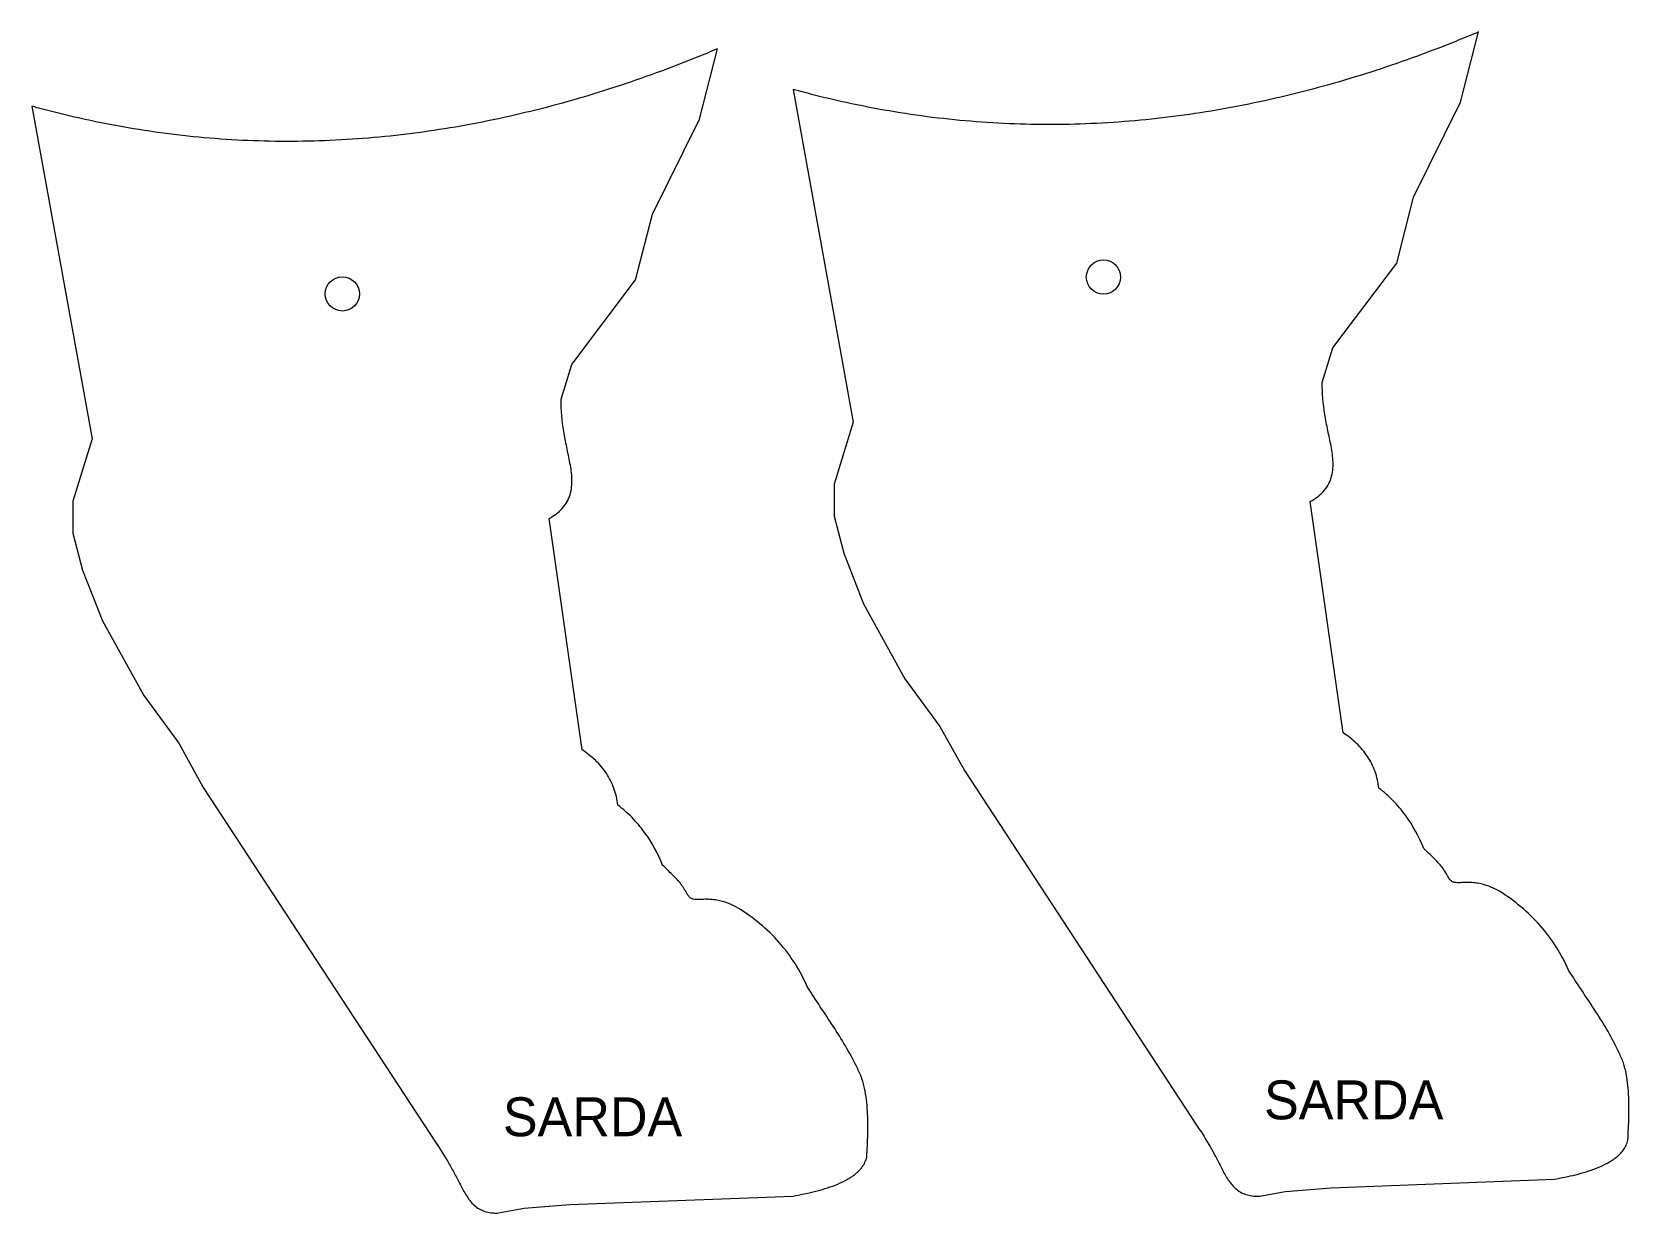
# Model space of a CAD drawing. Header units: inches. Extents: x 3.54 to 8.67, y 0.39 to 4.18.
import ezdxf

# ---------------------------------------------------------------- set-up
doc = ezdxf.new("R2010")
doc.units = ezdxf.units.IN
doc.header["$MEASUREMENT"] = 0

msp = doc.modelspace()

# ---------------------------------------------------------------- linework, layer by layer
at = {"color": 1, "linetype": 'Continuous', "lineweight": 5}
for p, q in [((8.1275, 3.9574), (8.1851, 4.1831)), ((5.6838, 3.9032), (5.7414, 4.1289)), ((5.984, 3.9987), (6.1773, 2.9302)), ((7.9764, 3.6522), (8.1275, 3.9574)), ((3.5403, 3.9445), (3.7336, 2.876)), ((5.5326, 3.598), (5.6838, 3.9032)), ((7.9224, 3.4409), (7.9764, 3.6522)), ((5.4787, 3.3867), (5.5326, 3.598)), ((7.7173, 3.169), (7.9224, 3.4409)), ((5.2736, 3.1148), (5.4787, 3.3867)), ((7.6829, 3.0577), (7.7173, 3.169)), ((5.2392, 3.0035), (5.2736, 3.1148)), ((6.1773, 2.9302), (6.1156, 2.7304)), ((3.7336, 2.876), (3.6718, 2.6761)), ((6.1156, 2.7304), (6.1156, 2.6281)), ((3.6718, 2.6761), (3.6718, 2.5739)), ((7.7501, 1.932), (7.6449, 2.6753)), ((5.3064, 1.8778), (5.2012, 2.6211)), ((6.1156, 2.6281), (6.1469, 2.5089)), ((3.6718, 2.5739), (3.7031, 2.4547)), ((6.1469, 2.5089), (6.2106, 2.346)), ((3.7031, 2.4547), (3.7668, 2.2918)), ((6.2106, 2.346), (6.3429, 2.1059)), ((3.7668, 2.2918), (3.8991, 2.0517)), ((6.3429, 2.1059), (6.4557, 1.953)), ((3.8991, 2.0517), (4.012, 1.8988)), ((6.4557, 1.953), (6.534, 1.811)), ((4.012, 1.8988), (4.0903, 1.7568)), ((6.534, 1.811), (7.2817, 0.6692)), ((4.0903, 1.7568), (4.838, 0.6149)), ((7.5646, 0.4595), (7.7114, 0.4714)), ((7.7114, 0.4714), (8.4278, 0.4988)), ((5.1208, 0.4053), (5.2676, 0.4172)), ((5.2676, 0.4172), (5.984, 0.4446)), ((7.4826, 0.4446), (7.5646, 0.4595)), ((5.0388, 0.3904), (5.1208, 0.4053))]:
    msp.add_line(p, q, dxfattribs=at)
for centre in [(6.9807, 3.3961), (4.537, 3.3419)]:
    msp.add_circle(centre, 0.055, dxfattribs=at)
for points, knots in [([(8.1851, 4.1831), (8.1635, 4.174), (8.1418, 4.165), (8.0982, 4.1474), (8.0764, 4.1388), (8.0107, 4.1135), (7.9667, 4.0974), (7.8337, 4.0514), (7.7441, 4.0238), (7.6079, 3.9876), (7.5621, 3.9764), (7.4705, 3.9558), (7.4245, 3.9465), (7.2862, 3.9213), (7.1933, 3.9084), (7.0529, 3.8952), (7.0059, 3.8918), (6.9122, 3.8871), (6.8653, 3.8859), (6.7246, 3.8853), (6.6309, 3.8892), (6.4435, 3.9059), (6.3505, 3.9186), (6.2122, 3.9439), (6.1433, 3.9581), (6.0749, 3.9747), (6.0294, 3.9863), (6.0067, 3.9924), (5.984, 3.9987)], [0, 0, 0, 0, 0.03125, 0.03125, 0.0625, 0.0625, 0.125, 0.125, 0.25, 0.25, 0.3125, 0.3125, 0.375, 0.375, 0.5, 0.5, 0.5625, 0.5625, 0.625, 0.625, 0.75, 0.75, 0.875, 0.875, 0.9375, 0.96875, 0.96875, 1, 1, 1, 1]), ([(5.7414, 4.1289), (5.7197, 4.1198), (5.698, 4.1108), (5.6545, 4.0932), (5.6326, 4.0846), (5.567, 4.0593), (5.5229, 4.0432), (5.39, 3.9971), (5.3003, 3.9696), (5.1641, 3.9334), (5.1184, 3.9222), (5.0268, 3.9016), (4.9808, 3.8923), (4.8424, 3.8671), (4.7495, 3.8542), (4.6091, 3.8409), (4.5622, 3.8376), (4.4684, 3.8329), (4.4215, 3.8317), (4.2809, 3.8311), (4.1872, 3.835), (3.9998, 3.8517), (3.9067, 3.8644), (3.7684, 3.8897), (3.6996, 3.9039), (3.6312, 3.9205), (3.5857, 3.9321), (3.563, 3.9382), (3.5403, 3.9445)], [0, 0, 0, 0, 0.03125, 0.03125, 0.0625, 0.0625, 0.125, 0.125, 0.25, 0.25, 0.3125, 0.3125, 0.375, 0.375, 0.5, 0.5, 0.5625, 0.5625, 0.625, 0.625, 0.75, 0.75, 0.875, 0.875, 0.9375, 0.96875, 0.96875, 1, 1, 1, 1]), ([(7.6449, 2.6753), (7.6602, 2.6835), (7.6741, 2.6935), (7.6918, 2.7127), (7.6969, 2.7196), (7.7055, 2.7345), (7.709, 2.7425), (7.7168, 2.7672), (7.7185, 2.7847), (7.7174, 2.8189), (7.7148, 2.8359), (7.7084, 2.8699), (7.7046, 2.8867), (7.6976, 2.9205), (7.6943, 2.9375), (7.6862, 2.9885), (7.6832, 3.0229), (7.6829, 3.0577)], [0, 0, 0, 0, 0.125, 0.125, 0.1875, 0.1875, 0.25, 0.25, 0.375, 0.375, 0.5, 0.5, 0.625, 0.625, 0.75, 0.75, 1, 1, 1, 1]), ([(5.2012, 2.6211), (5.2164, 2.6293), (5.2304, 2.6393), (5.248, 2.6585), (5.2531, 2.6654), (5.2618, 2.6803), (5.2653, 2.6883), (5.2731, 2.7129), (5.2747, 2.7305), (5.2736, 2.7647), (5.271, 2.7817), (5.2647, 2.8156), (5.2609, 2.8325), (5.2539, 2.8663), (5.2506, 2.8833), (5.2425, 2.9343), (5.2395, 2.9687), (5.2392, 3.0035)], [0, 0, 0, 0, 0.125, 0.125, 0.1875, 0.1875, 0.25, 0.25, 0.375, 0.375, 0.5, 0.5, 0.625, 0.625, 0.75, 0.75, 1, 1, 1, 1]), ([(7.8652, 1.7545), (7.863, 1.7728), (7.8589, 1.7906), (7.8465, 1.8252), (7.8384, 1.8413), (7.8233, 1.8641), (7.8178, 1.8714), (7.8059, 1.8854), (7.7997, 1.892), (7.7799, 1.9108), (7.7655, 1.922), (7.7501, 1.932)], [0, 0, 0, 0, 0.25, 0.25, 0.5, 0.5, 0.625, 0.625, 0.75, 0.75, 1, 1, 1, 1]), ([(5.4214, 1.7003), (5.4192, 1.7185), (5.4152, 1.7364), (5.4028, 1.7709), (5.3946, 1.7871), (5.3796, 1.8098), (5.374, 1.8172), (5.3622, 1.8312), (5.3559, 1.8378), (5.3362, 1.8566), (5.3217, 1.8678), (5.3064, 1.8778)], [0, 0, 0, 0, 0.25, 0.25, 0.5, 0.5, 0.625, 0.625, 0.75, 0.75, 1, 1, 1, 1]), ([(8.0091, 1.5613), (7.9939, 1.5991), (7.9744, 1.6352), (7.9381, 1.6843), (7.9249, 1.6999), (7.8965, 1.7287), (7.8814, 1.7421), (7.8652, 1.7545)], [0, 0, 0, 0, 0.5, 0.5, 0.75, 0.75, 1, 1, 1, 1]), ([(5.5654, 1.5071), (5.5501, 1.5449), (5.5306, 1.581), (5.4944, 1.6301), (5.4812, 1.6456), (5.4528, 1.6745), (5.4376, 1.6879), (5.4214, 1.7003)], [0, 0, 0, 0, 0.5, 0.5, 0.75, 0.75, 1, 1, 1, 1]), ([(8.2519, 1.4239), (8.23, 1.4357), (8.2072, 1.4449), (8.1768, 1.4502), (8.1705, 1.451), (8.1581, 1.4518), (8.1518, 1.4519), (8.1393, 1.4517), (8.1331, 1.4513), (8.1237, 1.4509), (8.1206, 1.4508), (8.1144, 1.451), (8.1112, 1.4512), (8.1051, 1.4525), (8.1021, 1.4537), (8.097, 1.457), (8.0947, 1.4592), (8.0888, 1.4664), (8.0862, 1.4722), (8.077, 1.4885), (8.0699, 1.4986), (8.0538, 1.5176), (8.045, 1.5265), (8.027, 1.5439), (8.018, 1.5525), (8.0091, 1.5613)], [0, 0, 0, 0, 0.25, 0.25, 0.3125, 0.3125, 0.375, 0.375, 0.4375, 0.4375, 0.46875, 0.46875, 0.5, 0.5, 0.53125, 0.53125, 0.5625, 0.5625, 0.625, 0.625, 0.75, 0.75, 0.875, 0.875, 1, 1, 1, 1]), ([(5.8082, 1.3697), (5.7863, 1.3815), (5.7635, 1.3907), (5.733, 1.396), (5.7268, 1.3967), (5.7143, 1.3976), (5.7081, 1.3977), (5.6956, 1.3975), (5.6893, 1.3971), (5.68, 1.3967), (5.6769, 1.3966), (5.6706, 1.3968), (5.6675, 1.397), (5.6614, 1.3983), (5.6584, 1.3994), (5.6532, 1.4028), (5.6509, 1.405), (5.6451, 1.4122), (5.6424, 1.418), (5.6333, 1.4343), (5.6261, 1.4444), (5.6101, 1.4634), (5.6012, 1.4723), (5.5833, 1.4897), (5.5742, 1.4983), (5.5654, 1.5071)], [0, 0, 0, 0, 0.25, 0.25, 0.3125, 0.3125, 0.375, 0.375, 0.4375, 0.4375, 0.46875, 0.46875, 0.5, 0.5, 0.53125, 0.53125, 0.5625, 0.5625, 0.625, 0.625, 0.75, 0.75, 0.875, 0.875, 1, 1, 1, 1]), ([(8.4742, 1.1696), (8.4628, 1.1959), (8.4494, 1.2212), (8.4187, 1.2696), (8.4014, 1.2925), (8.3634, 1.3355), (8.3428, 1.3553), (8.2992, 1.3919), (8.2761, 1.4086), (8.2519, 1.4239)], [0, 0, 0, 0, 0.25, 0.25, 0.5, 0.5, 0.75, 0.75, 1, 1, 1, 1]), ([(6.0305, 1.1154), (6.0191, 1.1417), (6.0057, 1.167), (5.9749, 1.2154), (5.9577, 1.2383), (5.9197, 1.2813), (5.8991, 1.3011), (5.8555, 1.3377), (5.8324, 1.3544), (5.8082, 1.3697)], [0, 0, 0, 0, 0.25, 0.25, 0.5, 0.5, 0.75, 0.75, 1, 1, 1, 1]), ([(8.6645, 0.6242), (8.6657, 0.6489), (8.6671, 0.6736), (8.6683, 0.7229), (8.6682, 0.7475), (8.6654, 0.7965), (8.6628, 0.821), (8.6561, 0.8514), (8.6545, 0.8575), (8.651, 0.8696), (8.649, 0.8756), (8.6421, 0.8931), (8.6367, 0.9043), (8.6204, 0.9379), (8.6086, 0.9598), (8.5834, 1.0027), (8.57, 1.0237), (8.5428, 1.0654), (8.529, 1.0862), (8.5015, 1.1278), (8.4878, 1.1486), (8.4742, 1.1696)], [0, 0, 0, 0, 0.125, 0.125, 0.25, 0.25, 0.375, 0.375, 0.40625, 0.40625, 0.4375, 0.4375, 0.5, 0.5, 0.625, 0.625, 0.75, 0.75, 0.875, 0.875, 1, 1, 1, 1]), ([(6.2207, 0.57), (6.222, 0.5947), (6.2234, 0.6194), (6.2245, 0.6686), (6.2244, 0.6932), (6.2216, 0.7423), (6.219, 0.7668), (6.2123, 0.7972), (6.2108, 0.8032), (6.2072, 0.8154), (6.2052, 0.8214), (6.1984, 0.8389), (6.193, 0.8501), (6.1766, 0.8837), (6.1648, 0.9056), (6.1396, 0.9485), (6.1263, 0.9695), (6.099, 1.0112), (6.0852, 1.032), (6.0577, 1.0736), (6.044, 1.0944), (6.0305, 1.1154)], [0, 0, 0, 0, 0.125, 0.125, 0.25, 0.25, 0.375, 0.375, 0.40625, 0.40625, 0.4375, 0.4375, 0.5, 0.5, 0.625, 0.625, 0.75, 0.75, 0.875, 0.875, 1, 1, 1, 1]), ([(7.2817, 0.6692), (7.2968, 0.6471), (7.3108, 0.6245), (7.3306, 0.5898), (7.3371, 0.5782), (7.3496, 0.5546), (7.3557, 0.5428), (7.3679, 0.5191), (7.3741, 0.5072), (7.3851, 0.4906), (7.3891, 0.4853), (7.3978, 0.4752), (7.4025, 0.4705), (7.4128, 0.4621), (7.4183, 0.4584), (7.4302, 0.4523), (7.4365, 0.45), (7.4493, 0.4465), (7.4559, 0.4454), (7.4692, 0.4443), (7.4759, 0.4443), (7.4826, 0.4446)], [0, 0, 0, 0, 0.25, 0.25, 0.375, 0.375, 0.5, 0.5, 0.625, 0.625, 0.6875, 0.6875, 0.75, 0.75, 0.8125, 0.8125, 0.875, 0.875, 0.9375, 0.9375, 1, 1, 1, 1]), ([(8.4278, 0.4988), (8.4508, 0.5031), (8.4737, 0.5076), (8.5191, 0.5189), (8.5416, 0.5256), (8.5743, 0.5385), (8.585, 0.5433), (8.6057, 0.5542), (8.6158, 0.5604), (8.6297, 0.5711), (8.6341, 0.5749), (8.6425, 0.5832), (8.6464, 0.5876), (8.6533, 0.5971), (8.6563, 0.6021), (8.6613, 0.6128), (8.6632, 0.6184), (8.6645, 0.6242)], [0, 0, 0, 0, 0.25, 0.25, 0.5, 0.5, 0.625, 0.625, 0.75, 0.75, 0.8125, 0.8125, 0.875, 0.875, 0.9375, 0.9375, 1, 1, 1, 1]), ([(4.838, 0.6149), (4.8531, 0.5929), (4.867, 0.5703), (4.8869, 0.5356), (4.8933, 0.5239), (4.9059, 0.5004), (4.912, 0.4886), (4.9241, 0.4649), (4.9304, 0.453), (4.9414, 0.4364), (4.9453, 0.4311), (4.954, 0.421), (4.9588, 0.4163), (4.9691, 0.4079), (4.9746, 0.4042), (4.9865, 0.3981), (4.9928, 0.3957), (5.0055, 0.3923), (5.0121, 0.3912), (5.0255, 0.3901), (5.0321, 0.3901), (5.0388, 0.3904)], [0, 0, 0, 0, 0.25, 0.25, 0.375, 0.375, 0.5, 0.5, 0.625, 0.625, 0.6875, 0.6875, 0.75, 0.75, 0.8125, 0.8125, 0.875, 0.875, 0.9375, 0.9375, 1, 1, 1, 1]), ([(5.984, 0.4446), (6.007, 0.4489), (6.03, 0.4534), (6.0753, 0.4647), (6.0979, 0.4714), (6.1306, 0.4843), (6.1412, 0.4891), (6.1619, 0.5), (6.172, 0.5062), (6.1859, 0.5169), (6.1904, 0.5207), (6.1987, 0.529), (6.2026, 0.5334), (6.2095, 0.5429), (6.2126, 0.5479), (6.2175, 0.5586), (6.2194, 0.5642), (6.2207, 0.57)], [0, 0, 0, 0, 0.25, 0.25, 0.5, 0.5, 0.625, 0.625, 0.75, 0.75, 0.8125, 0.8125, 0.875, 0.875, 0.9375, 0.9375, 1, 1, 1, 1])]:
    msp.add_open_spline(points, degree=3, knots=knots, dxfattribs=at)

# ---------------------------------------------------------------- texts
at = {"color": 2, "lineweight": 5, "char_height": 0.125, "width": 0.737377, "attachment_point": 1}
for insert in [(7.4962, 0.8161), (5.0524, 0.7618)]:
    msp.add_mtext('{SARDA}', dxfattribs=dict(at, insert=insert))

doc.saveas('drawing.dxf')
